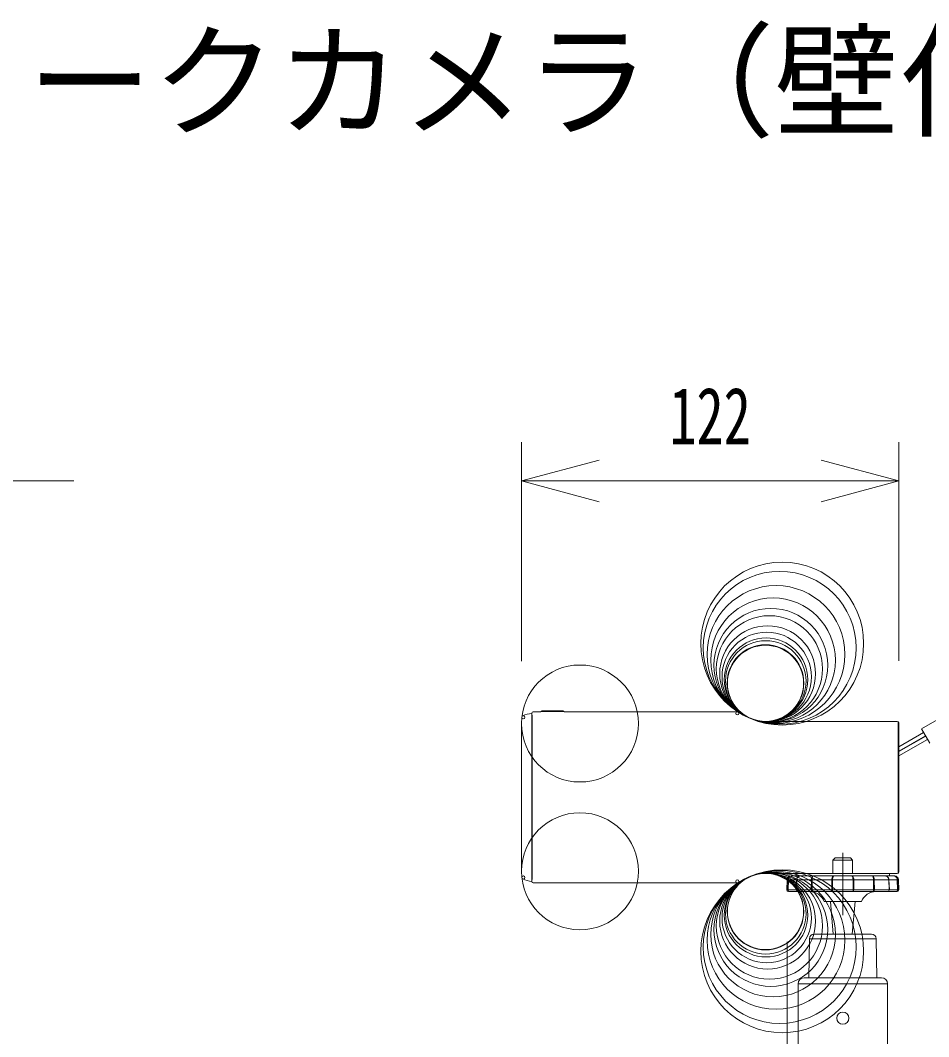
# Model space of a CAD drawing. Units: millimetres, scale not verified. Extents: x -62 to 63, y -56 to 57.
# Drawn here: x -19.73 to 9.47, y 24.14 to 56.81 of the extents above; entities that cross this region are included whole.
import ezdxf
from ezdxf.enums import TextEntityAlignment as Align

# ---------------------------------------------------------------- set-up
doc = ezdxf.new("R2010")
doc.units = ezdxf.units.MM
doc.header["$LTSCALE"] = 0.125
doc.linetypes.add('USER1', pattern=[31.75, 15.875, -3.175, 3.175, -3.175, 3.175, -3.175])
doc.linetypes.add('USER3', pattern=[28.575, 19.05, -3.175, 3.175, -3.175])
for name, color, linetype, lineweight in [('0-0_0', 7, 'Continuous', 20), ('0-4_SUNPO', 3, 'Continuous', 18), ('0-5_GAIKEI', 1, 'Continuous', 18)]:
    doc.layers.add(name, color=color, linetype=linetype, lineweight=lineweight)
doc.layers.add('0-1_MOJI1', color=7, linetype='Continuous')
doc.styles.add('ＭＳ ゴシック', font='')
doc.styles.get('ＭＳ ゴシック').set_extended_font_data('MS Gothic')

# ---------------------------------------------------------------- blocks, each defined once
blk = doc.blocks.new('_Open30')
at = {"layer": '0-0_0'}
blk.add_line((0, 0), (-1, 0), dxfattribs=at)
blk.add_lwpolyline([(-1, 0.26795), (0, 0), (-1, -0.26795)], dxfattribs=at)
blk = doc.blocks.new('D1')
at = {"layer": '0-4_SUNPO'}
for p, q in [((198.4189, 214.6798), (198.4189, 183.6374)), ((224.4074, 188.5105), (224.4074, 183.6374)), ((200.9189, 184.8874), (221.9074, 184.8874))]:
    blk.add_line(p, q, dxfattribs=at)
at = {"layer": '0-4_SUNPO', "xscale": 2.5, "yscale": 2.5, "rotation": 180}
blk.add_blockref('_Open30', (198.4189, 184.8874), dxfattribs=at)
at = {"layer": '0-4_SUNPO', "xscale": 2.5, "yscale": 2.5}
blk.add_blockref('_Open30', (224.4074, 184.8874), dxfattribs=at)
at = {"layer": '0-4_SUNPO', "color": 7, "style": 'ＭＳ ゴシック'}
blk.add_text('260', height=1.833, dxfattribs=at).set_placement((209.5381, 185.5124), align=Align.BOTTOM_LEFT)
blk = doc.blocks.new('D4')
at = {"layer": '0-4_SUNPO'}
for p, q in [((189.8774, 223.7005), (189.8774, 230.7465)), ((202.0074, 223.7205), (202.0074, 230.7465)), ((199.5074, 229.4965), (192.3774, 229.4965))]:
    blk.add_line(p, q, dxfattribs=at)
at = {"layer": '0-4_SUNPO', "xscale": 2.5, "yscale": 2.5, "rotation": 180}
blk.add_blockref('_Open30', (189.8774, 229.4965), dxfattribs=at)
at = {"layer": '0-4_SUNPO', "xscale": 2.5, "yscale": 2.5}
blk.add_blockref('_Open30', (202.0074, 229.4965), dxfattribs=at)
at = {"layer": '0-4_SUNPO', "color": 7, "style": 'ＭＳ ゴシック', "width": 0.7}
blk.add_text('122', height=1.833, dxfattribs=at).set_placement((194.6299, 230.1215), align=Align.BOTTOM_LEFT)
blk = doc.blocks.new('D5')
at = {"layer": '0-4_SUNPO'}
for p, q in [((164.9874, 221.3255), (164.9874, 230.7465)), ((170.4874, 221.3255), (170.4874, 230.7465)), ((162.4874, 229.4965), (159.9874, 229.4965)), ((170.4874, 229.4965), (164.9874, 229.4965)), ((172.9874, 229.4965), (175.4874, 229.4965))]:
    blk.add_line(p, q, dxfattribs=at)
at = {"layer": '0-4_SUNPO', "xscale": 2.5, "yscale": 2.5}
blk.add_blockref('_Open30', (164.9874, 229.4965), dxfattribs=at)
at = {"layer": '0-4_SUNPO', "xscale": 2.5, "yscale": 2.5, "rotation": 180}
blk.add_blockref('_Open30', (170.4874, 229.4965), dxfattribs=at)
at = {"layer": '0-4_SUNPO', "color": 7, "style": 'ＭＳ ゴシック', "width": 0.7}
blk.add_text('φ55', height=1.833, dxfattribs=at).set_placement((165.9874, 230.1215), align=Align.BOTTOM_LEFT)

msp = doc.modelspace()

# ---------------------------------------------------------------- linework, layer by layer
at = {"layer": '0-5_GAIKEI', "linetype": 'USER1'}
for p, q in [((9.2362, 34.035), (10.7084, 34.885)), ((9.5062, 33.5674), (9.2362, 34.035)), ((8.5097, 33.4561), (9.3087, 33.9095)), ((8.5097, 33.318), (9.3687, 33.8055)), ((8.5097, 33.3066), (9.3737, 33.7969)), ((8.5097, 33.1685), (9.4337, 33.6929))]:
    msp.add_line(p, q, dxfattribs=at)
at = {"layer": '0-5_GAIKEI'}
for p, q in [((-3.2905, 34.5288), (-3.2905, 29.1288)), ((-3.2794, 34.4677), (-3.2794, 29.1899)), ((-2.3302, 34.587), (-2.9139, 34.587)), ((8.484, 34.2553), (8.484, 29.4023)), ((6.4637, 29.8838), (6.3937, 29.8138)), ((7.0257, 29.8138), (6.3937, 29.8138)), ((6.3937, 29.8138), (6.3937, 29.3838)), ((6.9557, 29.8838), (6.4637, 29.8838)), ((6.9557, 29.8838), (7.0257, 29.8138)), ((7.0257, 29.8138), (7.0257, 29.3838)), ((4.9212, 29.1832), (4.9097, 28.8538)), ((8.4982, 29.1832), (4.9212, 29.1832)), ((4.941, 28.8538), (4.9517, 29.1832)), ((4.9638, 29.1832), (4.9532, 28.8538)), ((8.3733, 29.3038), (5.0462, 29.3038)), ((5.2097, 29.3838), (5.2097, 29.3038)), ((5.2143, 28.8538), (5.2256, 29.1832)), ((5.2343, 29.1832), (5.2229, 28.8538)), ((5.6952, 28.8538), (5.6989, 29.1832)), ((5.7247, 29.1832), (5.7211, 28.8538)), ((6.3514, 28.8538), (6.3568, 29.1832)), ((6.3812, 29.1832), (6.3758, 28.8538)), ((7.0437, 28.8538), (7.0383, 29.1832)), ((7.0627, 29.1832), (7.0681, 28.8538)), ((7.6984, 28.8538), (7.6947, 29.1832)), ((7.7206, 29.1832), (7.7243, 28.8538)), ((8.1966, 28.8538), (8.1852, 29.1832)), ((8.1939, 29.1832), (8.2052, 28.8538)), ((8.2097, 29.3838), (8.2097, 29.3038)), ((8.4663, 28.8538), (8.4557, 29.1832)), ((8.4678, 29.1832), (8.4785, 28.8538)), ((8.4982, 29.1832), (8.5097, 28.8538)), ((8.5097, 28.8538), (4.9097, 28.8538)), ((4.9098, 28.8521), (4.9097, 28.8538)), ((4.9098, 28.8521), (4.941, 28.8521)), ((4.941, 28.8538), (4.941, 28.8521)), ((4.9533, 28.8521), (4.9532, 28.8538)), ((5.2143, 28.8521), (4.9533, 28.8521)), ((4.9598, 28.8038), (8.4597, 28.8038)), ((5.2143, 28.8538), (5.2143, 28.8521)), ((5.223, 28.8521), (5.2229, 28.8538)), ((5.223, 28.8521), (5.6952, 28.8521)), ((5.6952, 28.8538), (5.6952, 28.8521)), ((5.7211, 28.8521), (5.7211, 28.8538)), ((6.3514, 28.8521), (5.7211, 28.8521)), ((6.3513, 28.8538), (6.3514, 28.8521)), ((6.3758, 28.8521), (6.3758, 28.8538)), ((6.3758, 28.8521), (7.0437, 28.8521)), ((7.0437, 28.8538), (7.0436, 28.8521)), ((7.0681, 28.8521), (7.0681, 28.8538)), ((7.6984, 28.8521), (7.0681, 28.8521)), ((7.6984, 28.8538), (7.6984, 28.8521)), ((7.7243, 28.8521), (7.7243, 28.8538)), ((7.7243, 28.8521), (8.1965, 28.8521)), ((8.1966, 28.8538), (8.1965, 28.8521)), ((8.2052, 28.8521), (8.2052, 28.8538)), ((8.4662, 28.8521), (8.2052, 28.8521)), ((8.4663, 28.8538), (8.4662, 28.8521)), ((8.4784, 28.8521), (8.4785, 28.8538)), ((8.4784, 28.8521), (8.5097, 28.8521)), ((8.5097, 28.8521), (8.5097, 28.8538)), ((6.1097, 28.4838), (7.3097, 28.4838)), ((6.4045, 27.4338), (6.3097, 28.4838)), ((7.015, 27.4338), (7.1097, 28.4838)), ((7.7826, 27.2864), (5.6368, 27.2864)), ((8.1497, 25.8338), (5.2697, 25.8338))]:
    msp.add_line(p, q, dxfattribs=at)
at = {"layer": '0-5_GAIKEI', "color": 7}
for p, q in [((-3.0233, 34.5788), (-3.2405, 34.5788)), ((-2.9505, 34.6162), (-2.2936, 34.6162)), ((3.3201, 34.5788), (-2.2208, 34.5788)), ((-3.6203, 29.4538), (-3.6203, 34.2038)), ((8.4597, 34.2738), (4.2247, 34.2738)), ((8.5097, 34.2238), (8.5097, 29.4338)), ((3.3201, 29.0788), (-3.2405, 29.0788)), ((5.6368, 27.2864), (5.615, 26.0338)), ((7.6327, 27.4338), (5.7868, 27.4338)), ((7.7826, 27.2864), (7.8045, 26.0338)), ((5.2697, 23.5838), (5.2697, 25.8338)), ((7.9497, 26.0338), (5.4697, 26.0338)), ((8.1497, 23.5838), (8.1497, 25.8338))]:
    msp.add_line(p, q, dxfattribs=at)
at = {"layer": '0-5_GAIKEI', "color": 9, "linetype": 'USER3'}
msp.add_line((6.7097, 30.0419), (6.7097, 28.0425), dxfattribs=at)
at = {"layer": '0-5_GAIKEI'}
for points in [[(-2.9139, 34.587), (-2.9172, 34.587), (-2.9206, 34.587), (-2.924, 34.5871), (-2.9273, 34.5871), (-2.9307, 34.5871), (-2.934, 34.5871), (-2.9374, 34.5871), (-2.9407, 34.5872), (-2.944, 34.5872), (-2.9473, 34.5873), (-2.9506, 34.5873), (-2.9538, 34.5874), (-2.957, 34.5874), (-2.9602, 34.5875), (-2.9632, 34.5875), (-2.9663, 34.5876), (-2.9692, 34.5877), (-2.9721, 34.5877), (-2.9748, 34.5878), (-2.9775, 34.5879), (-2.9801, 34.5879), (-2.9825, 34.588), (-2.9848, 34.5881)], [(-2.3264, 34.587), (-2.3283, 34.587), (-2.3302, 34.587)], [(-2.2593, 34.5881), (-2.2605, 34.588), (-2.2619, 34.588), (-2.2632, 34.5879), (-2.2646, 34.5879), (-2.266, 34.5879), (-2.2675, 34.5878), (-2.2689, 34.5878), (-2.2704, 34.5877), (-2.272, 34.5877), (-2.2735, 34.5877), (-2.2751, 34.5876), (-2.2767, 34.5876), (-2.2784, 34.5876), (-2.28, 34.5875), (-2.2817, 34.5875), (-2.2835, 34.5875), (-2.2852, 34.5874), (-2.287, 34.5874), (-2.2887, 34.5874), (-2.2905, 34.5873), (-2.2924, 34.5873), (-2.2942, 34.5873), (-2.296, 34.5873), (-2.2979, 34.5872), (-2.2998, 34.5872), (-2.3016, 34.5872), (-2.3035, 34.5872), (-2.3054, 34.5872), (-2.3073, 34.5871), (-2.3092, 34.5871), (-2.3111, 34.5871), (-2.313, 34.5871), (-2.315, 34.5871), (-2.3169, 34.5871), (-2.3188, 34.5871), (-2.3207, 34.587), (-2.3226, 34.587), (-2.3245, 34.587), (-2.3264, 34.587)], [(4.9517, 29.1832), (4.9538, 29.2029), (4.9589, 29.222), (4.9719, 29.2487), (4.9904, 29.2711), (5.0045, 29.2827), (5.0271, 29.295), (5.0532, 29.3024), (5.0708, 29.3038), (5.0547, 29.3024), (5.0396, 29.2984), (5.0247, 29.2917), (5.01, 29.2819), (4.9969, 29.2694), (4.9857, 29.2549), (4.9767, 29.2386), (4.97, 29.221), (4.9656, 29.2023), (4.9638, 29.1832)], [(5.2256, 29.1832), (5.2278, 29.2025), (5.2329, 29.2212), (5.2408, 29.239), (5.2515, 29.2554), (5.2645, 29.2699), (5.2796, 29.2821), (5.2952, 29.2912), (5.312, 29.298), (5.3306, 29.3024), (5.3491, 29.3038), (5.331, 29.3022), (5.3133, 29.2974), (5.2883, 29.2847), (5.2669, 29.2659), (5.2511, 29.2439), (5.2405, 29.2193), (5.2363, 29.2024), (5.2343, 29.1832)], [(5.6989, 29.1832), (5.7016, 29.2186), (5.7098, 29.255), (5.7154, 29.2695), (5.7219, 29.2819), (5.7328, 29.2952), (5.745, 29.3026), (5.7525, 29.3038)], [(5.7525, 29.3038), (5.7475, 29.3019), (5.7438, 29.2979), (5.7399, 29.2909), (5.7328, 29.2684), (5.7279, 29.2378), (5.7247, 29.1832)], [(6.3568, 29.1832), (6.3609, 29.2212), (6.3653, 29.239), (6.3713, 29.2556), (6.3785, 29.27), (6.3869, 29.2824), (6.3955, 29.2915), (6.4048, 29.2983), (6.4145, 29.3024), (6.4245, 29.3038), (6.4155, 29.3009), (6.407, 29.2927), (6.4009, 29.283), (6.3956, 29.2711), (6.3874, 29.2424), (6.3826, 29.2095), (6.3812, 29.1832)], [(6.995, 29.3038), (7.0055, 29.3022), (7.016, 29.2974), (7.0259, 29.2897), (7.0351, 29.2791), (7.0431, 29.2663), (7.0524, 29.2445), (7.0589, 29.2198), (7.0627, 29.1832)], [(7.0383, 29.1832), (7.0357, 29.2211), (7.029, 29.2554), (7.019, 29.2822), (7.0134, 29.2915), (7.0074, 29.2984), (7.0013, 29.3024), (6.995, 29.3038)], [(7.6947, 29.1832), (7.6932, 29.2212), (7.6891, 29.2557), (7.6829, 29.2825), (7.6754, 29.2984), (7.6699, 29.3032), (7.667, 29.3038)], [(7.667, 29.3038), (7.6752, 29.3024), (7.6829, 29.2983), (7.6905, 29.2914), (7.6978, 29.2816), (7.7042, 29.2694), (7.7096, 29.2552), (7.7174, 29.2217), (7.7206, 29.1832)], [(8.1852, 29.1832), (8.1808, 29.2131), (8.1699, 29.2411), (8.1593, 29.2577), (8.1467, 29.2721), (8.1339, 29.2828), (8.1205, 29.2911), (8.0966, 29.3004), (8.0703, 29.3038)], [(8.0703, 29.3038), (8.0887, 29.3024), (8.1061, 29.2984), (8.1233, 29.2917), (8.1402, 29.2819), (8.1555, 29.2693), (8.1684, 29.2548), (8.1789, 29.2384), (8.1868, 29.2207), (8.1918, 29.2022), (8.1939, 29.1832)], [(8.4557, 29.1832), (8.4522, 29.2108), (8.4436, 29.2369), (8.4352, 29.2527), (8.4247, 29.267), (8.4122, 29.2795), (8.3981, 29.2897), (8.385, 29.2964), (8.3718, 29.3008), (8.3487, 29.3038)], [(8.3487, 29.3038), (8.3666, 29.3024), (8.3838, 29.2983), (8.4006, 29.2913), (8.4168, 29.2815), (8.4313, 29.269), (8.4436, 29.2545), (8.4536, 29.2382), (8.4611, 29.2206), (8.4658, 29.2021), (8.4678, 29.1832)], [(5.6952, 28.8521), (5.6985, 28.8303), (5.7022, 28.8207), (5.7073, 28.8127), (5.7148, 28.8061), (5.7234, 28.8038)]]:
    msp.add_lwpolyline(points, dxfattribs=at)
at = {"layer": '0-5_GAIKEI', "color": 7}
for points in [[(3.3469, 34.571), (3.3484, 34.5701), (3.3593, 34.5631), (3.3844, 34.5474)], [(3.3844, 29.1102), (3.3593, 29.0945), (3.3484, 29.0875), (3.3469, 29.0866)], [(8.4597, 29.3838), (4.5097, 29.3838), (4.2247, 29.3838)]]:
    msp.add_lwpolyline(points, dxfattribs=at)
for centre, radius in [((4.7619, 36.7739), 2.6181), ((4.6808, 36.6361), 2.4583), ((4.5626, 36.4229), 2.2146), ((4.4677, 36.2349), 2.0039), ((4.3954, 36.0755), 1.8289), ((4.3489, 35.9625), 1.7067), ((4.2921, 35.8058), 1.54), ((4.2626, 35.7057), 1.4357), ((4.2409, 35.6143), 1.3418), ((4.2321, 35.5685), 1.2951), ((4.2249, 35.5057), 1.2319), ((4.2246, 35.497), 1.2232), ((-1.7403, 34.2038), 1.88), ((-3.5592, 34.405), 0.05), ((3.3201, 34.5288), 0.05), ((-1.7403, 29.4538), 1.88), ((4.7619, 26.8837), 2.6181), ((4.6808, 27.0215), 2.4583), ((4.5626, 27.2347), 2.2146), ((4.4677, 27.4227), 2.0039), ((4.3954, 27.5821), 1.8289), ((-3.5592, 29.2526), 0.05), ((4.3489, 27.6951), 1.7067), ((4.292, 27.8519), 1.54), ((4.2627, 27.9517), 1.4359), ((4.2409, 28.0433), 1.3418), ((4.2321, 28.0891), 1.2951), ((4.2247, 28.1547), 1.2291), ((4.2246, 28.1606), 1.2232), ((3.3201, 29.1288), 0.05)]:
    msp.add_circle(centre, radius, dxfattribs=at)
at = {"layer": '0-5_GAIKEI'}
msp.add_circle((6.7097, 24.7338), 0.195, dxfattribs=at)
at = {"layer": '0-5_GAIKEI', "color": 7}
for centre, radius, start, end in [((-3.1742, 33.5255), 1.01, 96.6119, 113.64012), ((-3.2405, 34.5288), 0.05, 90, 180), ((-3.0235, 34.6288), 0.05, 270.27106, 324.23582), ((-2.9505, 34.5762), 0.04, 89.99954, 144.22161), ((-2.2936, 34.5762), 0.04, 35.77899, 90.29457), ((-2.2206, 34.6288), 0.05, 215.76422, 269.72535), ((8.4597, 34.2238), 0.05, 0, 90), ((8.4597, 29.4338), 0.05, 270, 0), ((-3.1742, 30.1321), 1.01, 246.35988, 263.3881), ((-3.2405, 29.1288), 0.05, 180, 270), ((5.7868, 27.2838), 0.15, 90, 179), ((7.6327, 27.2838), 0.15, 1, 90), ((5.4697, 25.8338), 0.2, 90, 180), ((7.9497, 25.8338), 0.2, 0, 90)]:
    msp.add_arc(centre, radius, start, end, dxfattribs=at)
at = {"layer": '0-5_GAIKEI'}
for centre, radius, start, end in [((5.0462, 29.1788), 0.125, 90, 178), ((8.3733, 29.1788), 0.125, 2, 90), ((4.9598, 28.8538), 0.05, 182, 270), ((4.9906, 28.8533), 0.0495, 181.40435, 269.44136), ((5.2643, 28.8538), 0.05, 181.96594, 269.96841), ((5.6433, 28.3038), 0.5, 21.1002, 90), ((7.7762, 28.3038), 0.5, 90, 158.8998), ((8.4597, 28.8538), 0.05, 270, 358)]:
    msp.add_arc(centre, radius, start, end, dxfattribs=at)
for centre, major_axis, ratio, start_param, end_param in [((4.9901, 28.8538), (-0.05, -0.0016), 0.016227, 0.1866798, 0.7402755), ((4.9901, 28.8538), (0, -0.05), 0.73799, 4.747287, 6.2831817), ((5.2643, 28.8538), (-0.05, -0.0017), 0.011472, 0.0447855, 0.5983911), ((5.2643, 28.8538), (0, -0.05), 0.826035, 4.7472863, 6.2831801), ((5.7234, 28.8538), (-0.05, -0.0006), 0.03442, 0.9721438, 1.5257395), ((5.7234, 28.8538), (0, 0.05), 0.04463, 1.6057029, 3.1415927), ((6.3851, 28.8538), (0, 0.05), 0.674844, 1.6057029, 3.1415927), ((6.3851, 28.8538), (-0.05, -0.0008), 0.032451, 0.8301177, 1.3837233), ((6.3851, 28.8538), (0, 0.05), 0.185511, 1.6057029, 3.1415927), ((7.0344, 28.8538), (0, 0.05), 0.674844, 3.1415927, 4.6774824), ((7.0344, 28.8538), (0, 0.05), 0.185511, 3.1415927, 4.6774824), ((7.0344, 28.8538), (-0.05, 0.0008), 0.032451, 1.7580031, 2.3115988), ((7.6961, 28.8538), (0, 0.05), 0.04463, 3.1415927, 4.6774824), ((7.6961, 28.8538), (0, 0.05), 0.563657, 3.1415927, 4.6774824), ((7.6961, 28.8538), (-0.05, 0.0006), 0.03442, 1.615977, 2.1695826), ((8.1552, 28.8538), (0, 0.05), 0.999004, 3.1415927, 4.6774824), ((8.1552, 28.8538), (0, 0.05), 0.826009, 3.1415927, 4.6774824), ((8.1552, 28.8538), (-0.05, 0.0017), 0.011472, 2.5432015, 3.096931), ((8.4293, 28.8538), (0, 0.05), 0.982642, 3.1415927, 4.6774824), ((8.4293, 28.8538), (0, 0.05), 0.73796, 3.1415927, 4.6774824), ((8.4293, 28.8538), (-0.05, 0.0016), 0.016227, 2.4014409, 2.9550465)]:
    msp.add_ellipse(centre, major_axis=major_axis, ratio=ratio, start_param=start_param, end_param=end_param, dxfattribs=at)

# ---------------------------------------------------------------- block references
at = {"layer": '0-4_SUNPO'}
for name in ['D5', 'D4', 'D1']:
    msp.add_blockref(name, (-193.4976, -187.4967), dxfattribs=at)

# ---------------------------------------------------------------- texts
at = {"layer": '0-1_MOJI1', "style": 'ＭＳ ゴシック'}
msp.add_text('ネットワークカメラ（壁付型）', height=2.933, dxfattribs=at).set_placement((-35.4976, 52.5033), align=Align.BOTTOM_LEFT)

doc.saveas('drawing.dxf')
